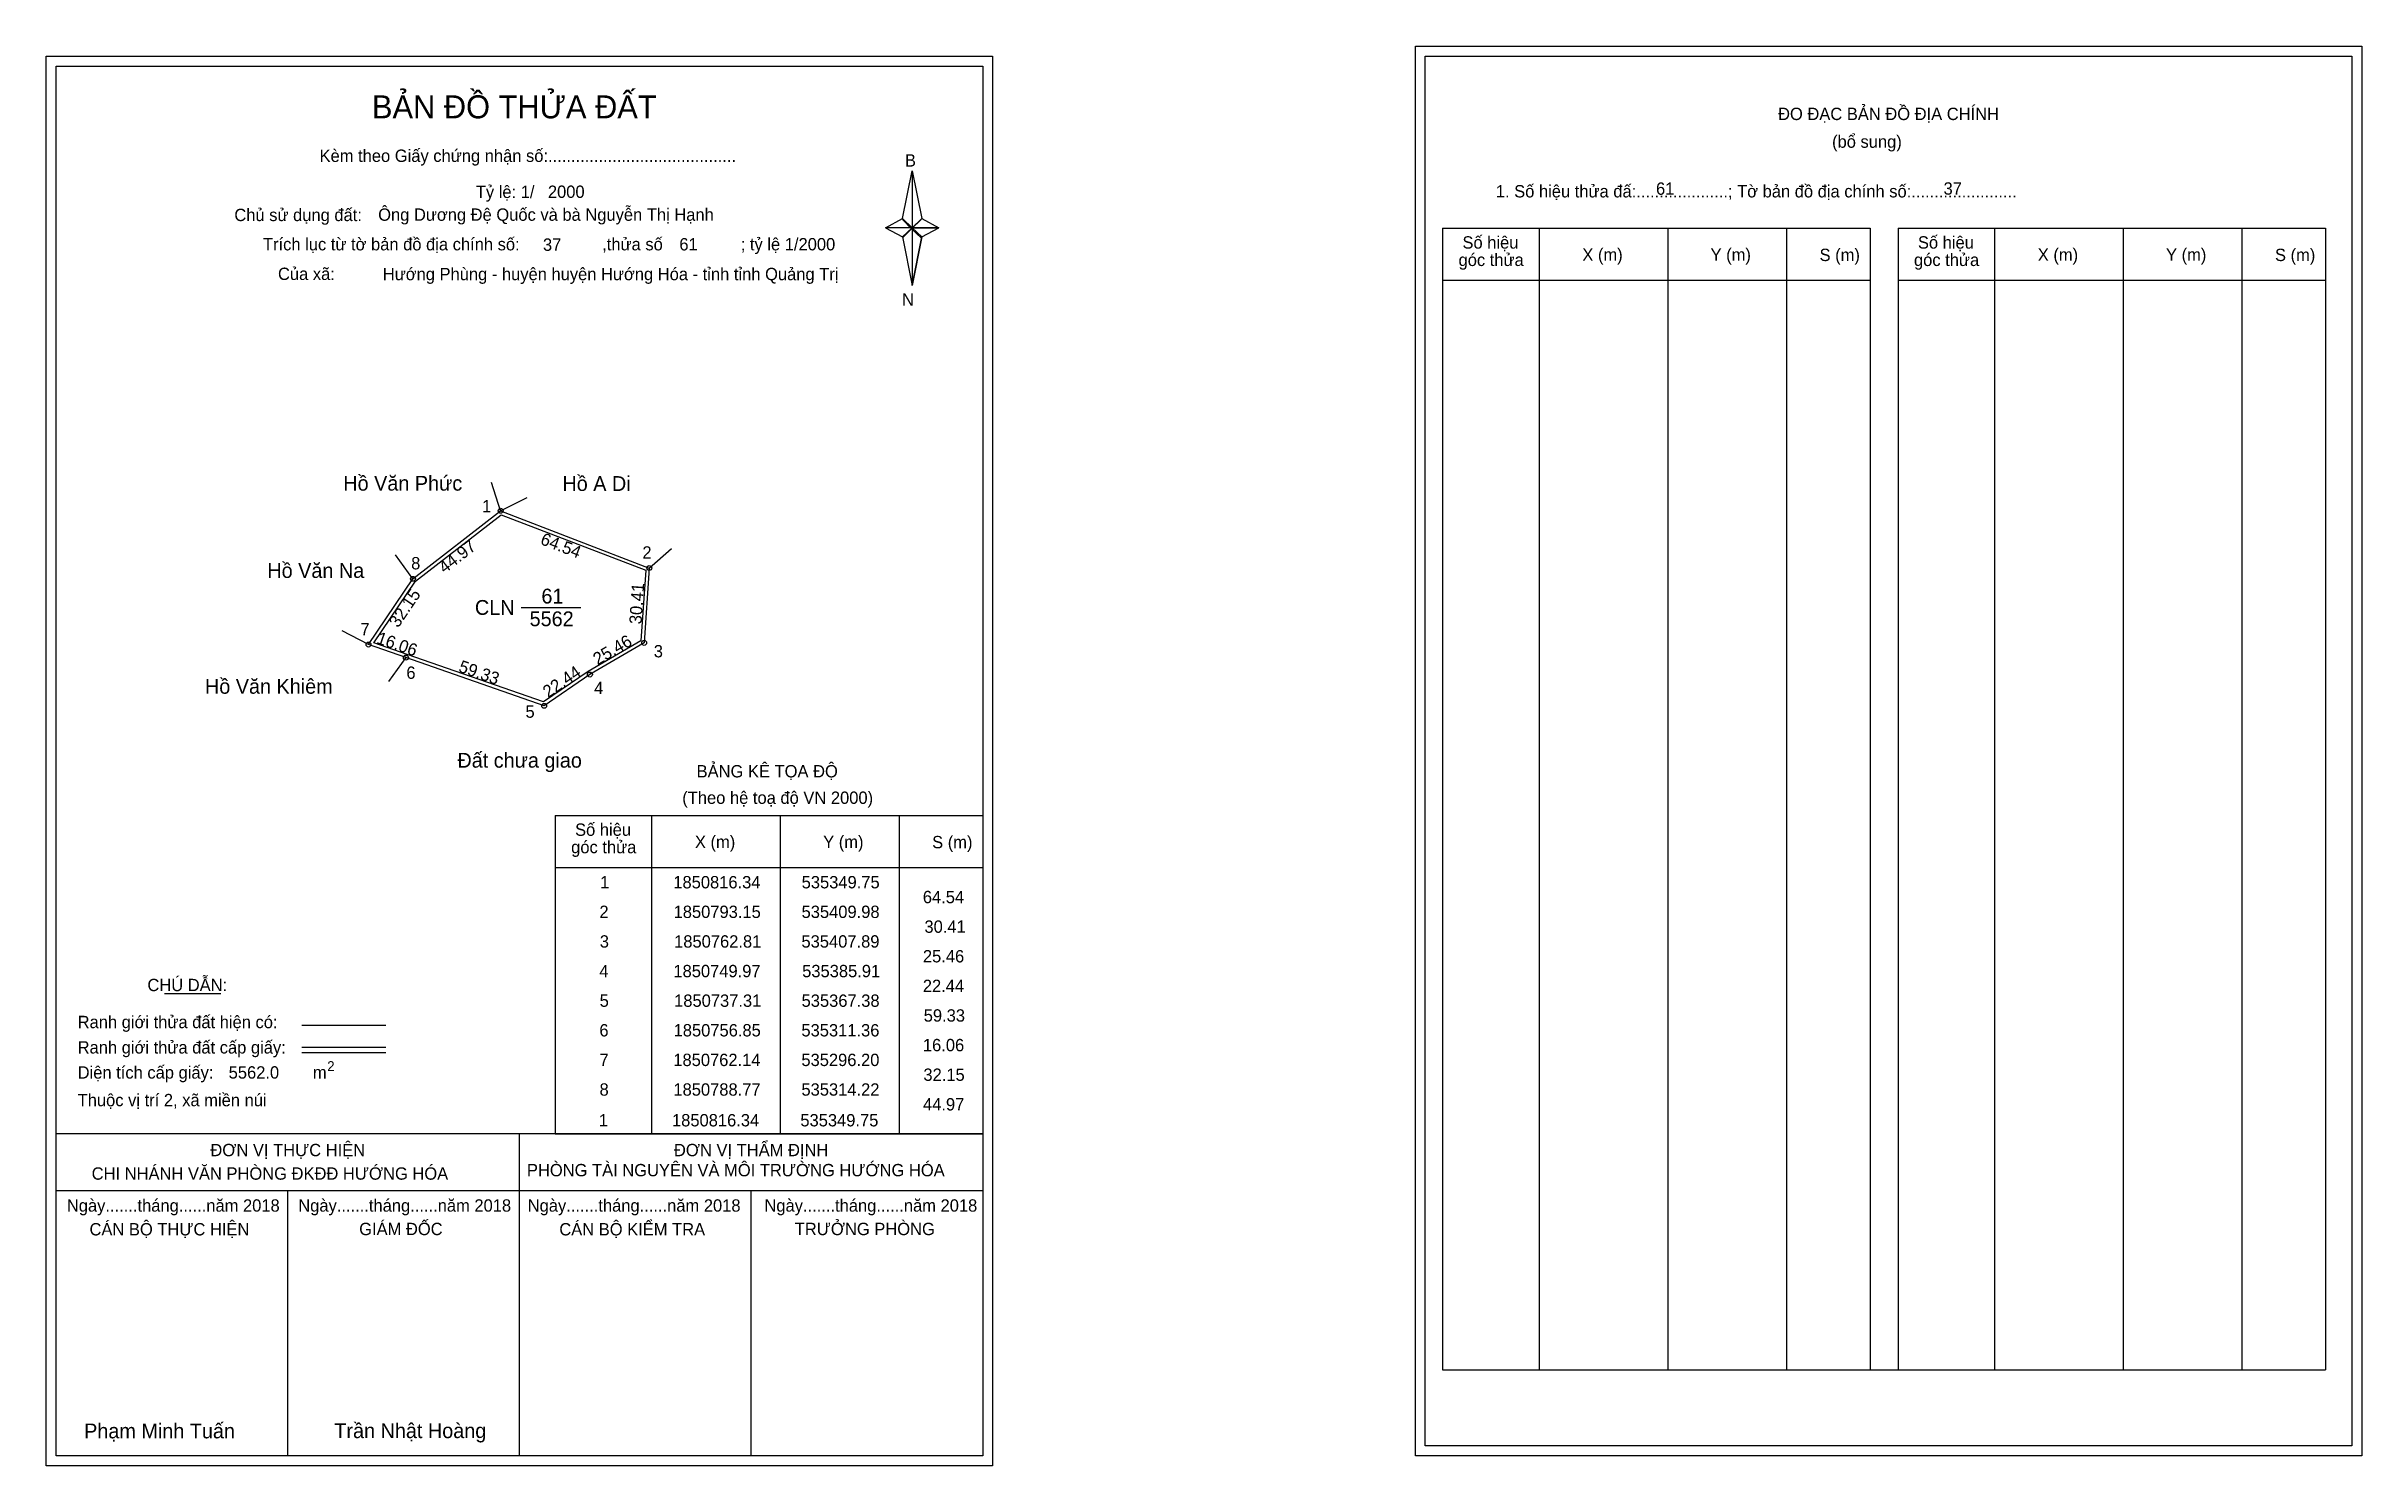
# Model space of a CAD drawing. Extents: x 535166 to 536104, y 1850429 to 1851005.
import ezdxf

# ---------------------------------------------------------------- set-up
doc = ezdxf.new("R2010")
doc.units = 0
for name, color, linetype in [('Level 1', 7, 'Continuous'), ('Level 10', 7, 'Continuous'), ('Level 11', 7, 'Continuous'), ('Level 13', 7, 'Continuous'), ('Level 27', 7, 'Continuous'), ('Level 3', 7, 'Continuous'), ('Level 36', 7, 'Continuous'), ('Level 49', 7, 'Continuous'), ('Level 53', 7, 'Continuous'), ('Level 55', 7, 'Continuous'), ('Level 6', 7, 'Continuous'), ('Level 63', 7, 'Continuous'), ('Level 9', 7, 'Continuous')]:
    doc.layers.add(name, color=color, linetype=linetype)

msp = doc.modelspace()

# ---------------------------------------------------------------- linework, layer by layer
at = {"layer": 'Level 1'}
for p, q in [((535724.33, 1851000.55), (535724.33, 1851000.55)), ((535169.68, 1850996.55), (535169.68, 1850996.55)), ((535512.53, 1850934.79), (535516.46, 1850954.07)), ((535516.46, 1850954.07), (535516.46, 1850931.02)), ((535516.46, 1850954.07), (535520.4, 1850934.79)), ((535505.64, 1850931.02), (535512.53, 1850934.79)), ((535512.53, 1850934.79), (535516.46, 1850931.02)), ((535516.17, 1850930.58), (535512.53, 1850934.35)), ((535520.1, 1850934.35), (535516.17, 1850930.58)), ((535516.17, 1850930.58), (535520.1, 1850934.35)), ((535520.4, 1850934.79), (535516.46, 1850931.02)), ((535516.46, 1850931.02), (535512.53, 1850927.34)), ((535516.17, 1850930.58), (535512.53, 1850926.9)), ((535512.53, 1850926.9), (535516.17, 1850930.58)), ((535512.53, 1850927.34), (535516.46, 1850907.62)), ((535520.1, 1850926.9), (535516.17, 1850930.58)), ((535516.46, 1850931.02), (535516.46, 1850907.62)), ((535516.46, 1850931.02), (535527.28, 1850931.02)), ((535516.46, 1850931.02), (535520.4, 1850927.34)), ((535520.4, 1850927.34), (535516.46, 1850907.62)), ((535520.4, 1850927.34), (535527.28, 1850931.02)), ((535731.39, 1850930.84), (535904.6, 1850930.84)), ((535770.57, 1850468.31), (535770.57, 1850930.84)), ((535822.72, 1850468.31), (535822.72, 1850930.84)), ((535870.66, 1850930.84), (535870.66, 1850468.31)), ((535904.6, 1850930.84), (535904.6, 1850468.31)), ((535915.91, 1850930.84), (536089.11, 1850930.84)), ((535955.09, 1850468.31), (535955.09, 1850930.84)), ((536007.23, 1850468.31), (536007.23, 1850930.84)), ((536055.18, 1850930.84), (536055.18, 1850468.31)), ((536089.11, 1850930.84), (536089.11, 1850468.31)), ((535731.39, 1850909.79), (535904.6, 1850909.79)), ((535915.91, 1850909.79), (536089.11, 1850909.79)), ((535371.87, 1850692.9), (535545.07, 1850692.9)), ((535411.05, 1850563.85), (535411.05, 1850692.9)), ((535463.19, 1850563.85), (535463.19, 1850692.9)), ((535511.14, 1850692.9), (535511.14, 1850563.85)), ((535371.87, 1850671.84), (535545.07, 1850671.84)), ((535213.52, 1850620.68), (535236.32, 1850620.68)), ((535269.25, 1850607.87), (535303.27, 1850607.87)), ((535269.25, 1850598.98), (535303.27, 1850598.98)), ((535269.25, 1850596.79), (535303.27, 1850596.79)), ((535383.34, 1850563.85), (535169.68, 1850563.85)), ((535545.07, 1850563.85), (535335.39, 1850563.85)), ((535357.38, 1850433.4), (535357.38, 1850563.85)), ((535371.87, 1850563.84), (535545.07, 1850563.84)), ((535545.08, 1850540.75), (535169.68, 1850540.75)), ((535263.53, 1850433.4), (535263.53, 1850540.75)), ((535451.23, 1850433.4), (535451.23, 1850540.75)), ((535731.39, 1850468.31), (536089.11, 1850468.31)), ((536099.73, 1850437.4), (536099.73, 1850437.4)), ((535545.07, 1850433.4), (535545.07, 1850433.4))]:
    msp.add_line(p, q, dxfattribs=at)
for points in [[(535512.53, 1850934.79), (535516.46, 1850954.07), (535516.46, 1850931.02)], [(535516.46, 1850931.02), (535520.4, 1850934.79), (535527.28, 1850931.02)], [(535505.64, 1850931.02), (535512.53, 1850927.34), (535516.46, 1850931.02)], [(535516.46, 1850931.02), (535516.46, 1850907.62), (535520.4, 1850927.34)]]:
    msp.add_lwpolyline(points, close=True, dxfattribs=at)
at = {"layer": 'Level 10'}
for p, q in [((535311.36, 1850756.85), (535296.2, 1850762.14)), ((535407.89, 1850762.81), (535385.91, 1850749.97)), ((535385.91, 1850749.97), (535367.38, 1850737.31))]:
    msp.add_line(p, q, dxfattribs=at)
for points in [[(535367.38, 1850737.31), (535311.36, 1850756.85), (535296.2, 1850762.14), (535314.22, 1850788.77), (535349.75, 1850816.34), (535409.98, 1850793.15), (535407.89, 1850762.81), (535385.91, 1850749.97)], [(535367.17, 1850738.86), (535311.82, 1850758.17), (535298.38, 1850762.86), (535315.25, 1850787.8), (535349.98, 1850814.75), (535408.51, 1850792.21), (535406.54, 1850763.65), (535385.16, 1850751.15)]]:
    msp.add_lwpolyline(points, close=True, dxfattribs=at)
at = {"layer": 'Level 11'}
for centre in [(535349.75, 1850816.34), (535409.98, 1850793.15), (535314.22, 1850788.77), (535296.2, 1850762.14), (535311.36, 1850756.85), (535407.89, 1850762.81), (535385.91, 1850749.97), (535367.38, 1850737.31), (535367.38, 1850737.31)]:
    msp.add_circle(centre, 1, dxfattribs=at)
at = {"layer": 'Level 27'}
for p, q in [((535349.75, 1850816.34), (535346.01, 1850827.74)), ((535349.75, 1850816.34), (535360.48, 1850821.71)), ((535314.22, 1850788.77), (535307.2, 1850798.5)), ((535409.98, 1850793.15), (535419.02, 1850801.04)), ((535296.2, 1850762.14), (535285.58, 1850767.72)), ((535311.36, 1850756.85), (535304.26, 1850747.18))]:
    msp.add_line(p, q, dxfattribs=at)
at = {"layer": 'Level 3'}
for p, q in [((535731.39, 1850930.84), (535731.39, 1850468.31)), ((535915.91, 1850930.84), (535915.91, 1850468.31)), ((535371.87, 1850692.9), (535371.87, 1850563.85))]:
    msp.add_line(p, q, dxfattribs=at)
at = {"layer": 'Level 63'}
for points in [[(535165.68, 1851000.55), (535549.08, 1851000.55), (535549.08, 1850429.4), (535165.68, 1850429.4)], [(535720.33, 1851004.55), (536103.73, 1851004.55), (536103.73, 1850433.4), (535720.33, 1850433.4)], [(535724.33, 1851000.55), (536099.73, 1851000.55), (536099.73, 1850437.4), (535724.33, 1850437.4)], [(535169.68, 1850996.55), (535545.08, 1850996.55), (535545.08, 1850433.4), (535169.68, 1850433.4)]]:
    msp.add_lwpolyline(points, close=True, dxfattribs=at)
at = {"layer": 'Level 9'}
msp.add_line((535358.12, 1850777.17), (535382.2, 1850777.17), dxfattribs=at)

# ---------------------------------------------------------------- texts
at = {"layer": 'Level 1'}
for s, height, p in [('BẢN ĐỒ THỬA ĐẤT', 9.3313, (535297.61, 1850975.36)), ('ĐO ĐẠC BẢN ĐỒ ĐỊA CHÍNH', 5, (535867.28, 1850974.67)), ('Kèm theo Giấy chứng nhận số:.........................................', 5, (535276.38, 1850957.7)), ('(bổ sung)', 5, (535889.16, 1850963.43)), ('B', 5, (535513.55, 1850955.82)), ('1. Số hiệu thửa đấ:....................; Tờ bản đồ địa chính số:.......................', 5, (535752.94, 1850943.31)), ('Chủ sử dụng đất:', 5, (535241.86, 1850933.72)), ('Trích lục từ tờ bản đồ địa chính số:                  ,thửa số                 ; tỷ lệ 1/2000', 5, (535253.45, 1850921.86)), ('Số hiệu', 5, (535739.42, 1850922.58)), ('Số hiệu', 5, (535923.94, 1850922.58)), ('Của xã:', 5, (535259.54, 1850909.86)), ('góc thửa', 5, (535737.84, 1850915.52)), ('X (m)', 5, (535787.99, 1850917.63)), ('Y (m)', 5, (535839.94, 1850917.63)), ('S (m)', 5, (535884.1, 1850917.53)), ('góc thửa', 5, (535922.35, 1850915.52)), ('X (m)', 5, (535972.5, 1850917.63)), ('Y (m)', 5, (536024.46, 1850917.63)), ('S (m)', 5, (536068.61, 1850917.53)), ('N', 5, (535512.35, 1850899.48)), ('BẢNG KÊ TỌA ĐỘ', 5, (535429.14, 1850708.3)), ('(Theo hệ toạ độ VN 2000)', 5, (535423.33, 1850697.58)), ('Số hiệu', 5, (535379.9, 1850684.63)), ('góc thửa', 5, (535378.32, 1850677.57)), ('X (m)', 5, (535428.46, 1850679.68)), ('Y (m)', 5, (535480.42, 1850679.68)), ('S (m)', 5, (535524.57, 1850679.58)), ('CHÚ DẪN:', 5, (535206.64, 1850621.69)), ('Ranh giới thửa đất hiện có:', 5, (535178.38, 1850606.69)), ('Ranh giới thửa đất cấp giấy:', 5, (535178.38, 1850596.41)), ('Diện tích cấp giấy:', 5, (535178.38, 1850586.25)), ('m', 5, (535273.69, 1850586.29)), ('2', 4, (535279.48, 1850589.31)), ('Thuộc vị trí 2, xã miền núi', 5, (535178.38, 1850575.05)), ('ĐƠN VỊ THỰC HIỆN', 5, (535232.15, 1850554.81)), ('ĐƠN VỊ THẨM ĐỊNH', 5, (535419.95, 1850554.81)), ('CHI NHÁNH VĂN PHÒNG ĐKĐĐ HƯỚNG HÓA', 5, (535184.06, 1850545.29)), ('PHÒNG TÀI NGUYÊN VÀ MÔI TRƯỜNG HƯỚNG HÓA', 5, (535360.4, 1850546.67)), ('Ngày.......tháng......năm 2018', 5, (535174.01, 1850532.34)), ('Ngày.......tháng......năm 2018', 5, (535267.76, 1850532.34)), ('Ngày.......tháng......năm 2018', 5, (535360.71, 1850532.34)), ('Ngày.......tháng......năm 2018', 5, (535456.62, 1850532.34)), ('CÁN BỘ THỰC HIỆN', 5, (535183.18, 1850522.71)), ('GIÁM ĐỐC', 5, (535292.44, 1850522.83)), ('CÁN BỘ KIỂM TRA', 5, (535373.52, 1850522.71)), ('TRƯỞNG PHÒNG', 5, (535468.9, 1850522.83)), ('Phạm Minh Tuấn', 6, (535181, 1850440.48)), ('Trần Nhật Hoàng', 6, (535282.38, 1850440.58))]:
    msp.add_text(s, height=height, dxfattribs=at).set_placement(p)
at = {"layer": 'Level 11'}
msp.add_text('Tỷ lệ: 1/', height=5, dxfattribs=at).set_placement((535339.69, 1850943.08))
at = {"layer": 'Level 13'}
for s, p in [('61', (535366.27, 1850778.77)), ('CLN', (535339.33, 1850774.17)), ('5562', (535361.48, 1850769.57))]:
    msp.add_text(s, height=6, dxfattribs=at).set_placement(p)
at = {"layer": 'Level 36'}
for s, p in [('Hồ Văn Phức', (535286, 1850824.5)), ('Hồ A Di', (535374.78, 1850824.38)), ('Hồ Văn Na', (535255.23, 1850789.13)), ('Hồ Văn Khiêm', (535229.96, 1850742.2)), ('Đất chưa giao', (535332.23, 1850712.25))]:
    msp.add_text(s, height=6, dxfattribs=at).set_placement(p)
at = {"layer": 'Level 49'}
for s, rotation, p in [('44.97', 37.81017, (535327.06, 1850790.73)), ('64.54', 338.94209, (535365.49, 1850802.95)), ('32.15', 55.91456, (535308.23, 1850768.66)), ('30.41', 86.05935, (535406.8, 1850770.25)), ('16.06', 340.76384, (535299.14, 1850762.76)), ('25.46', 30.29208, (535389.04, 1850753.65)), ('59.33', 340.77102, (535332.34, 1850751.23)), ('22.44', 34.34153, (535368.99, 1850740.34))]:
    msp.add_text(s, height=5, rotation=rotation, dxfattribs=at).set_placement(p)
at = {"layer": 'Level 53'}
for s, p in [('1', (535390.07, 1850663.34)), ('1850816.34', (535419.7, 1850663.34)), ('535349.75', (535471.7, 1850663.34)), ('64.54', (535520.79, 1850657.34)), ('2', (535389.77, 1850651.34)), ('1850793.15', (535419.82, 1850651.34)), ('535409.98', (535471.67, 1850651.34)), ('3', (535389.92, 1850639.34)), ('1850762.81', (535420.03, 1850639.34)), ('535407.89', (535471.62, 1850639.34)), ('30.41', (535521.45, 1850645.34)), ('25.46', (535520.82, 1850633.34)), ('4', (535389.74, 1850627.34)), ('1850749.97', (535419.74, 1850627.34)), ('535385.91', (535471.91, 1850627.34)), ('22.44', (535520.79, 1850621.34)), ('5', (535389.86, 1850615.34)), ('1850737.31', (535420.03, 1850615.34)), ('535367.38', (535471.67, 1850615.34)), ('6', (535389.75, 1850603.34)), ('1850756.85', (535419.82, 1850603.34)), ('535311.36', (535471.6, 1850603.34)), ('59.33', (535521.15, 1850609.34)), ('7', (535389.78, 1850591.34)), ('1850762.14', (535419.7, 1850591.34)), ('535296.20', (535471.59, 1850591.34)), ('16.06', (535520.82, 1850597.34)), ('32.15', (535521.03, 1850585.34)), ('8', (535389.82, 1850579.34)), ('1850788.77', (535419.74, 1850579.34)), ('535314.22', (535471.61, 1850579.34)), ('44.97', (535520.87, 1850573.34)), ('1', (535389.53, 1850566.89)), ('1850816.34', (535419.17, 1850566.89)), ('535349.75', (535471.17, 1850566.89))]:
    msp.add_text(s, height=5, dxfattribs=at).set_placement(p)
at = {"layer": 'Level 55'}
for s, height, p in [('47', 0.22, (535349.59, 1850816.12)), ('1', 0.8, (535349.53, 1850816.34)), ('0', 0.22, (535349.67, 1850816.12)), ('2', 0.8, (535409.71, 1850793.15)), ('0', 0.22, (535409.9, 1850792.93)), ('8', 0.8, (535313.96, 1850788.77)), ('268', 0.22, (535313.99, 1850788.55)), ('268', 0.22, (535313.99, 1850788.55)), ('47', 0.22, (535314.06, 1850788.55)), ('268', 0.22, (535295.97, 1850761.92)), ('268', 0.22, (535295.97, 1850761.92)), ('7', 0.8, (535295.93, 1850762.14)), ('55', 0.22, (535296.05, 1850761.92)), ('55', 0.22, (535296.05, 1850761.92)), ('6', 0.8, (535311.09, 1850756.85)), ('55', 0.22, (535311.21, 1850756.63)), ('55', 0.22, (535311.21, 1850756.63)), ('0', 0.22, (535311.28, 1850756.63)), ('3', 0.8, (535407.64, 1850762.81)), ('4', 0.8, (535385.63, 1850749.97)), ('5', 0.8, (535367.12, 1850737.31)), ('0', 0.22, (535367.3, 1850737.09))]:
    msp.add_text(s, height=height, dxfattribs=at).set_placement(p)
at = {"layer": 'Level 6'}
for s, p in [('2000', (535368.89, 1850943.12)), ('61', (535817.84, 1850944.39)), ('37', (535934.33, 1850944.43)), ('Ông Dương Đệ Quốc và bà Nguyễn Thị Hạnh', (535300.13, 1850933.85)), ('37', (535366.89, 1850921.68)), ('61', (535422.14, 1850921.84)), (' Hướng Phùng - huyện huyện Hướng Hóa - tỉnh tỉnh Quảng Trị', (535300.15, 1850909.77)), ('5562.0', (535239.56, 1850586.26))]:
    msp.add_text(s, height=5, dxfattribs=at).set_placement(p)
at = {"layer": 'Level 9'}
for s, p in [('1', (535342.24, 1850815.71)), ('8', (535313.5, 1850792.6)), ('2', (535407.17, 1850796.95)), ('7', (535292.96, 1850765.85)), ('3', (535411.79, 1850756.94)), ('6', (535311.55, 1850748.24)), ('4', (535387.61, 1850742.06)), ('5', (535359.81, 1850732.48))]:
    msp.add_text(s, height=5, dxfattribs=at).set_placement(p)

doc.saveas('drawing.dxf')
